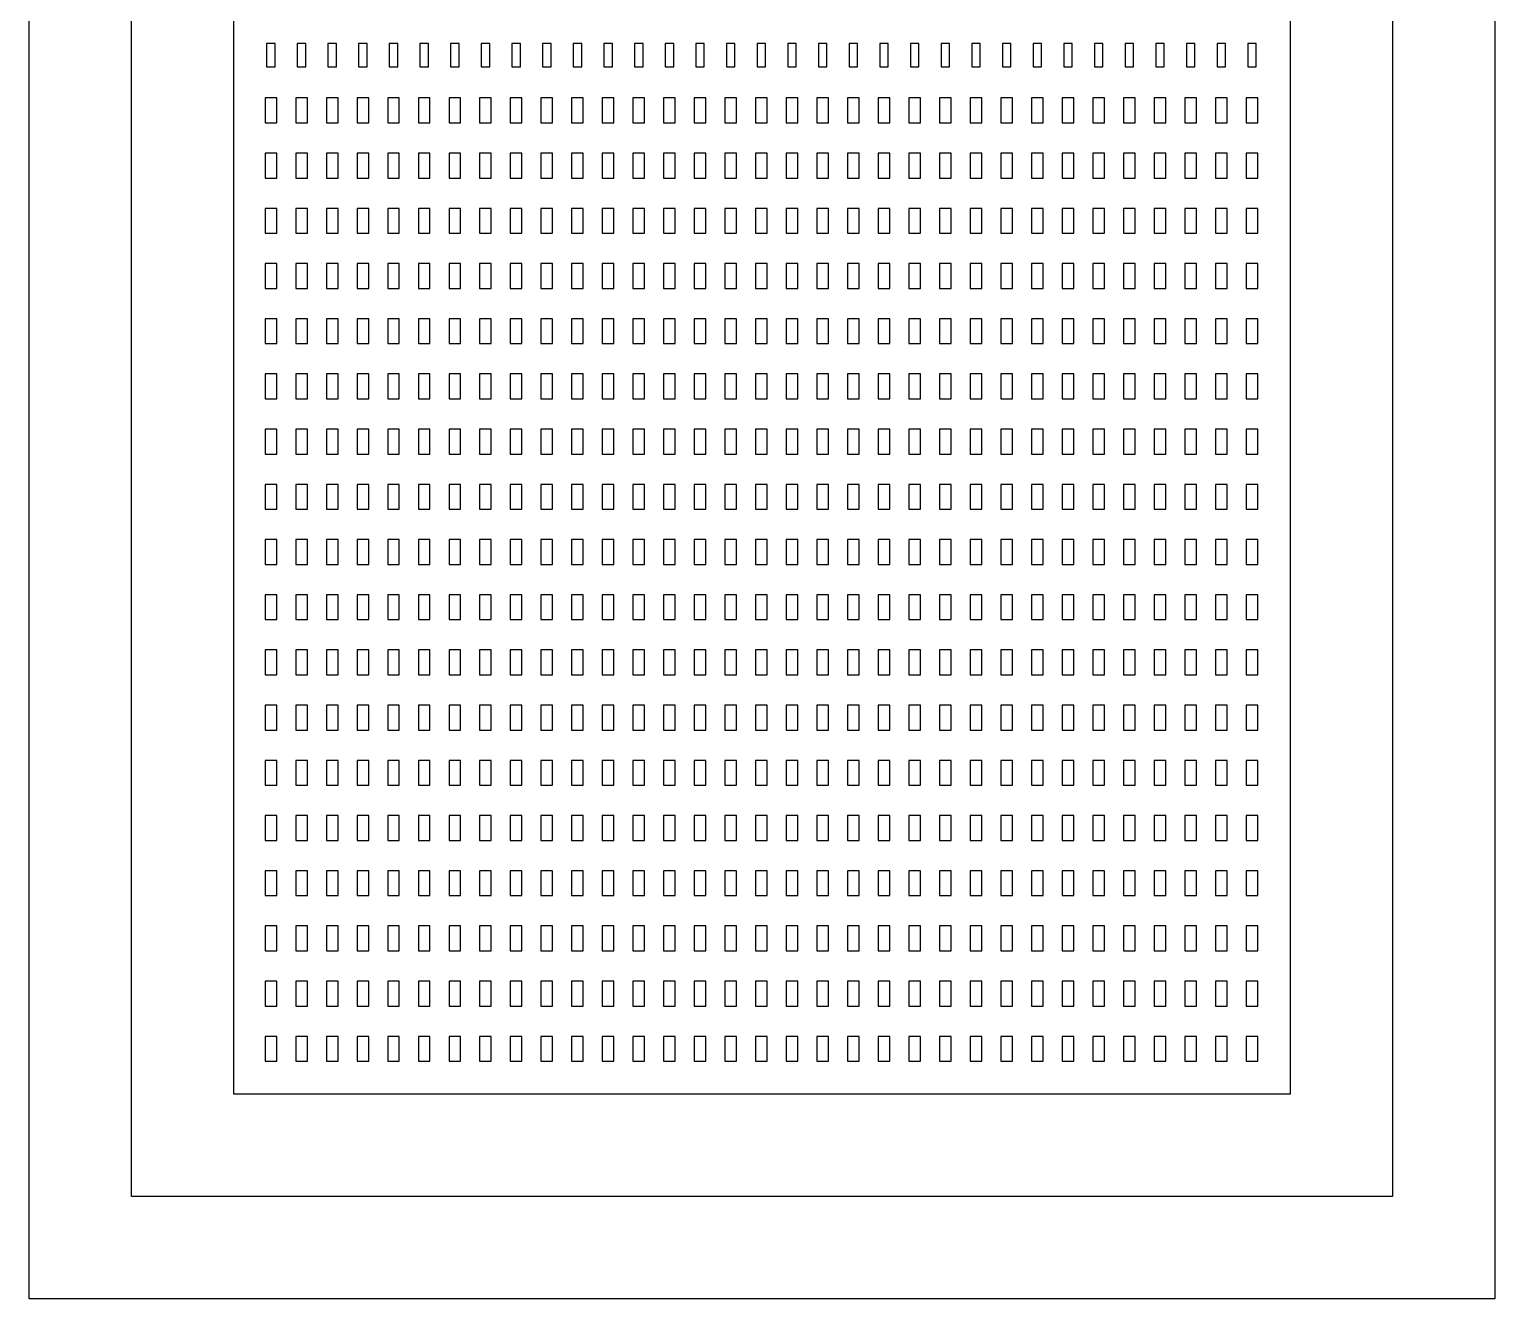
# Model space of a CAD drawing. Extents: x -3500 to 3500, y -1450 to 1450.
# Drawn here: x 229.94 to 251.45, y -311.49 to -292.86 of the extents above; entities that cross this region are included whole.
import ezdxf

# ---------------------------------------------------------------- set-up
doc = ezdxf.new("R2010")
doc.units = 0

msp = doc.modelspace()

# ---------------------------------------------------------------- linework, layer by layer
at = {"layer": 'HBSiProtectLayer'}
msp.add_lwpolyline([(242.379, -280), (249.947, -290), (249.947, -309.987), (231.439, -309.987), (231.439, -290), (239.007, -280)], close=True, dxfattribs=at)
at = {"layer": 'HoleLayer'}
for points in [[(233.4225, -293.069), (233.4225, -293.411), (233.5465, -293.411), (233.5465, -293.069)], [(233.8725, -293.069), (233.8725, -293.411), (233.9965, -293.411), (233.9965, -293.069)], [(234.3225, -293.069), (234.3225, -293.411), (234.4465, -293.411), (234.4465, -293.069)], [(234.7725, -293.069), (234.7725, -293.411), (234.8965, -293.411), (234.8965, -293.069)], [(235.2225, -293.069), (235.2225, -293.411), (235.3465, -293.411), (235.3465, -293.069)], [(235.6725, -293.069), (235.6725, -293.411), (235.7965, -293.411), (235.7965, -293.069)], [(236.1225, -293.069), (236.1225, -293.411), (236.2465, -293.411), (236.2465, -293.069)], [(236.5725, -293.069), (236.5725, -293.411), (236.6965, -293.411), (236.6965, -293.069)], [(237.0225, -293.069), (237.0225, -293.411), (237.1465, -293.411), (237.1465, -293.069)], [(237.4725, -293.069), (237.4725, -293.411), (237.5965, -293.411), (237.5965, -293.069)], [(237.9225, -293.069), (237.9225, -293.411), (238.0465, -293.411), (238.0465, -293.069)], [(238.3725, -293.069), (238.3725, -293.411), (238.4965, -293.411), (238.4965, -293.069)], [(238.8225, -293.069), (238.8225, -293.411), (238.9465, -293.411), (238.9465, -293.069)], [(239.2725, -293.069), (239.2725, -293.411), (239.3965, -293.411), (239.3965, -293.069)], [(239.7225, -293.069), (239.7225, -293.411), (239.8465, -293.411), (239.8465, -293.069)], [(240.1725, -293.069), (240.1725, -293.411), (240.2965, -293.411), (240.2965, -293.069)], [(240.6225, -293.069), (240.6225, -293.411), (240.7465, -293.411), (240.7465, -293.069)], [(241.0725, -293.069), (241.0725, -293.411), (241.1965, -293.411), (241.1965, -293.069)], [(241.5225, -293.069), (241.5225, -293.411), (241.6465, -293.411), (241.6465, -293.069)], [(241.9725, -293.069), (241.9725, -293.411), (242.0965, -293.411), (242.0965, -293.069)], [(242.4225, -293.069), (242.4225, -293.411), (242.5465, -293.411), (242.5465, -293.069)], [(242.8725, -293.069), (242.8725, -293.411), (242.9965, -293.411), (242.9965, -293.069)], [(243.3225, -293.069), (243.3225, -293.411), (243.4465, -293.411), (243.4465, -293.069)], [(243.7725, -293.069), (243.7725, -293.411), (243.8965, -293.411), (243.8965, -293.069)], [(244.2225, -293.069), (244.2225, -293.411), (244.3465, -293.411), (244.3465, -293.069)], [(244.6725, -293.069), (244.6725, -293.411), (244.7965, -293.411), (244.7965, -293.069)], [(245.1225, -293.069), (245.1225, -293.411), (245.2465, -293.411), (245.2465, -293.069)], [(245.5725, -293.069), (245.5725, -293.411), (245.6965, -293.411), (245.6965, -293.069)], [(246.0225, -293.069), (246.0225, -293.411), (246.1465, -293.411), (246.1465, -293.069)], [(246.4725, -293.069), (246.4725, -293.411), (246.5965, -293.411), (246.5965, -293.069)], [(246.9225, -293.069), (246.9225, -293.411), (247.0465, -293.411), (247.0465, -293.069)], [(247.3725, -293.069), (247.3725, -293.411), (247.4965, -293.411), (247.4965, -293.069)], [(247.8225, -293.069), (247.8225, -293.411), (247.9465, -293.411), (247.9465, -293.069)], [(233.399, -293.8678), (233.399, -294.2323), (233.57, -294.2323), (233.57, -293.8678)], [(233.849, -293.8678), (233.849, -294.2323), (234.02, -294.2323), (234.02, -293.8678)], [(234.299, -293.8678), (234.299, -294.2323), (234.47, -294.2323), (234.47, -293.8678)], [(234.749, -293.8678), (234.749, -294.2323), (234.92, -294.2323), (234.92, -293.8678)], [(235.199, -293.8678), (235.199, -294.2323), (235.37, -294.2323), (235.37, -293.8678)], [(235.649, -293.8678), (235.649, -294.2323), (235.82, -294.2323), (235.82, -293.8678)], [(236.099, -293.8678), (236.099, -294.2323), (236.27, -294.2323), (236.27, -293.8678)], [(236.549, -293.8678), (236.549, -294.2323), (236.72, -294.2323), (236.72, -293.8678)], [(236.999, -293.8678), (236.999, -294.2323), (237.17, -294.2323), (237.17, -293.8678)], [(237.449, -293.8678), (237.449, -294.2323), (237.62, -294.2323), (237.62, -293.8678)], [(237.899, -293.8678), (237.899, -294.2323), (238.07, -294.2323), (238.07, -293.8678)], [(238.349, -293.8678), (238.349, -294.2323), (238.52, -294.2323), (238.52, -293.8678)], [(238.799, -293.8678), (238.799, -294.2323), (238.97, -294.2323), (238.97, -293.8678)], [(239.249, -293.8678), (239.249, -294.2323), (239.42, -294.2323), (239.42, -293.8678)], [(239.699, -293.8678), (239.699, -294.2323), (239.87, -294.2323), (239.87, -293.8678)], [(240.149, -293.8678), (240.149, -294.2323), (240.32, -294.2323), (240.32, -293.8678)], [(240.599, -293.8678), (240.599, -294.2323), (240.77, -294.2323), (240.77, -293.8678)], [(241.049, -293.8678), (241.049, -294.2323), (241.22, -294.2323), (241.22, -293.8678)], [(241.499, -293.8678), (241.499, -294.2323), (241.67, -294.2323), (241.67, -293.8678)], [(241.949, -293.8678), (241.949, -294.2323), (242.12, -294.2323), (242.12, -293.8678)], [(242.399, -293.8678), (242.399, -294.2323), (242.57, -294.2323), (242.57, -293.8678)], [(242.849, -293.8678), (242.849, -294.2323), (243.02, -294.2323), (243.02, -293.8678)], [(243.299, -293.8678), (243.299, -294.2323), (243.47, -294.2323), (243.47, -293.8678)], [(243.749, -293.8678), (243.749, -294.2323), (243.92, -294.2323), (243.92, -293.8678)], [(244.199, -293.8678), (244.199, -294.2323), (244.37, -294.2323), (244.37, -293.8678)], [(244.649, -293.8678), (244.649, -294.2323), (244.82, -294.2323), (244.82, -293.8678)], [(245.099, -293.8678), (245.099, -294.2323), (245.27, -294.2323), (245.27, -293.8678)], [(245.549, -293.8678), (245.549, -294.2323), (245.72, -294.2323), (245.72, -293.8678)], [(245.999, -293.8678), (245.999, -294.2323), (246.17, -294.2323), (246.17, -293.8678)], [(246.449, -293.8678), (246.449, -294.2323), (246.62, -294.2323), (246.62, -293.8678)], [(246.899, -293.8678), (246.899, -294.2323), (247.07, -294.2323), (247.07, -293.8678)], [(247.349, -293.8678), (247.349, -294.2323), (247.52, -294.2323), (247.52, -293.8678)], [(247.799, -293.8678), (247.799, -294.2323), (247.97, -294.2323), (247.97, -293.8678)], [(233.399, -294.6778), (233.399, -295.0423), (233.57, -295.0423), (233.57, -294.6778)], [(233.849, -294.6778), (233.849, -295.0423), (234.02, -295.0423), (234.02, -294.6778)], [(234.299, -294.6778), (234.299, -295.0423), (234.47, -295.0423), (234.47, -294.6778)], [(234.749, -294.6778), (234.749, -295.0423), (234.92, -295.0423), (234.92, -294.6778)], [(235.199, -294.6778), (235.199, -295.0423), (235.37, -295.0423), (235.37, -294.6778)], [(235.649, -294.6778), (235.649, -295.0423), (235.82, -295.0423), (235.82, -294.6778)], [(236.099, -294.6778), (236.099, -295.0423), (236.27, -295.0423), (236.27, -294.6778)], [(236.549, -294.6778), (236.549, -295.0423), (236.72, -295.0423), (236.72, -294.6778)], [(236.999, -294.6778), (236.999, -295.0423), (237.17, -295.0423), (237.17, -294.6778)], [(237.449, -294.6778), (237.449, -295.0423), (237.62, -295.0423), (237.62, -294.6778)], [(237.899, -294.6778), (237.899, -295.0423), (238.07, -295.0423), (238.07, -294.6778)], [(238.349, -294.6778), (238.349, -295.0423), (238.52, -295.0423), (238.52, -294.6778)], [(238.799, -294.6778), (238.799, -295.0423), (238.97, -295.0423), (238.97, -294.6778)], [(239.249, -294.6778), (239.249, -295.0423), (239.42, -295.0423), (239.42, -294.6778)], [(239.699, -294.6778), (239.699, -295.0423), (239.87, -295.0423), (239.87, -294.6778)], [(240.149, -294.6778), (240.149, -295.0423), (240.32, -295.0423), (240.32, -294.6778)], [(240.599, -294.6778), (240.599, -295.0423), (240.77, -295.0423), (240.77, -294.6778)], [(241.049, -294.6778), (241.049, -295.0423), (241.22, -295.0423), (241.22, -294.6778)], [(241.499, -294.6778), (241.499, -295.0423), (241.67, -295.0423), (241.67, -294.6778)], [(241.949, -294.6778), (241.949, -295.0423), (242.12, -295.0423), (242.12, -294.6778)], [(242.399, -294.6778), (242.399, -295.0423), (242.57, -295.0423), (242.57, -294.6778)], [(242.849, -294.6778), (242.849, -295.0423), (243.02, -295.0423), (243.02, -294.6778)], [(243.299, -294.6778), (243.299, -295.0423), (243.47, -295.0423), (243.47, -294.6778)], [(243.749, -294.6778), (243.749, -295.0423), (243.92, -295.0423), (243.92, -294.6778)], [(244.199, -294.6778), (244.199, -295.0423), (244.37, -295.0423), (244.37, -294.6778)], [(244.649, -294.6778), (244.649, -295.0423), (244.82, -295.0423), (244.82, -294.6778)], [(245.099, -294.6778), (245.099, -295.0423), (245.27, -295.0423), (245.27, -294.6778)], [(245.549, -294.6778), (245.549, -295.0423), (245.72, -295.0423), (245.72, -294.6778)], [(245.999, -294.6778), (245.999, -295.0423), (246.17, -295.0423), (246.17, -294.6778)], [(246.449, -294.6778), (246.449, -295.0423), (246.62, -295.0423), (246.62, -294.6778)], [(246.899, -294.6778), (246.899, -295.0423), (247.07, -295.0423), (247.07, -294.6778)], [(247.349, -294.6778), (247.349, -295.0423), (247.52, -295.0423), (247.52, -294.6778)], [(247.799, -294.6778), (247.799, -295.0423), (247.97, -295.0423), (247.97, -294.6778)], [(233.399, -295.4878), (233.399, -295.8523), (233.57, -295.8523), (233.57, -295.4878)], [(233.849, -295.4878), (233.849, -295.8523), (234.02, -295.8523), (234.02, -295.4878)], [(234.299, -295.4878), (234.299, -295.8523), (234.47, -295.8523), (234.47, -295.4878)], [(234.749, -295.4878), (234.749, -295.8523), (234.92, -295.8523), (234.92, -295.4878)], [(235.199, -295.4878), (235.199, -295.8523), (235.37, -295.8523), (235.37, -295.4878)], [(235.649, -295.4878), (235.649, -295.8523), (235.82, -295.8523), (235.82, -295.4878)], [(236.099, -295.4878), (236.099, -295.8523), (236.27, -295.8523), (236.27, -295.4878)], [(236.549, -295.4878), (236.549, -295.8523), (236.72, -295.8523), (236.72, -295.4878)], [(236.999, -295.4878), (236.999, -295.8523), (237.17, -295.8523), (237.17, -295.4878)], [(237.449, -295.4878), (237.449, -295.8523), (237.62, -295.8523), (237.62, -295.4878)], [(237.899, -295.4878), (237.899, -295.8523), (238.07, -295.8523), (238.07, -295.4878)], [(238.349, -295.4878), (238.349, -295.8523), (238.52, -295.8523), (238.52, -295.4878)], [(238.799, -295.4878), (238.799, -295.8523), (238.97, -295.8523), (238.97, -295.4878)], [(239.249, -295.4878), (239.249, -295.8523), (239.42, -295.8523), (239.42, -295.4878)], [(239.699, -295.4878), (239.699, -295.8523), (239.87, -295.8523), (239.87, -295.4878)], [(240.149, -295.4878), (240.149, -295.8523), (240.32, -295.8523), (240.32, -295.4878)], [(240.599, -295.4878), (240.599, -295.8523), (240.77, -295.8523), (240.77, -295.4878)], [(241.049, -295.4878), (241.049, -295.8523), (241.22, -295.8523), (241.22, -295.4878)], [(241.499, -295.4878), (241.499, -295.8523), (241.67, -295.8523), (241.67, -295.4878)], [(241.949, -295.4878), (241.949, -295.8523), (242.12, -295.8523), (242.12, -295.4878)], [(242.399, -295.4878), (242.399, -295.8523), (242.57, -295.8523), (242.57, -295.4878)], [(242.849, -295.4878), (242.849, -295.8523), (243.02, -295.8523), (243.02, -295.4878)], [(243.299, -295.4878), (243.299, -295.8523), (243.47, -295.8523), (243.47, -295.4878)], [(243.749, -295.4878), (243.749, -295.8523), (243.92, -295.8523), (243.92, -295.4878)], [(244.199, -295.4878), (244.199, -295.8523), (244.37, -295.8523), (244.37, -295.4878)], [(244.649, -295.4878), (244.649, -295.8523), (244.82, -295.8523), (244.82, -295.4878)], [(245.099, -295.4878), (245.099, -295.8523), (245.27, -295.8523), (245.27, -295.4878)], [(245.549, -295.4878), (245.549, -295.8523), (245.72, -295.8523), (245.72, -295.4878)], [(245.999, -295.4878), (245.999, -295.8523), (246.17, -295.8523), (246.17, -295.4878)], [(246.449, -295.4878), (246.449, -295.8523), (246.62, -295.8523), (246.62, -295.4878)], [(246.899, -295.4878), (246.899, -295.8523), (247.07, -295.8523), (247.07, -295.4878)], [(247.349, -295.4878), (247.349, -295.8523), (247.52, -295.8523), (247.52, -295.4878)], [(247.799, -295.4878), (247.799, -295.8523), (247.97, -295.8523), (247.97, -295.4878)], [(233.399, -296.2978), (233.399, -296.6623), (233.57, -296.6623), (233.57, -296.2978)], [(233.849, -296.2978), (233.849, -296.6623), (234.02, -296.6623), (234.02, -296.2978)], [(234.299, -296.2978), (234.299, -296.6623), (234.47, -296.6623), (234.47, -296.2978)], [(234.749, -296.2978), (234.749, -296.6623), (234.92, -296.6623), (234.92, -296.2978)], [(235.199, -296.2978), (235.199, -296.6623), (235.37, -296.6623), (235.37, -296.2978)], [(235.649, -296.2978), (235.649, -296.6623), (235.82, -296.6623), (235.82, -296.2978)], [(236.099, -296.2978), (236.099, -296.6623), (236.27, -296.6623), (236.27, -296.2978)], [(236.549, -296.2978), (236.549, -296.6623), (236.72, -296.6623), (236.72, -296.2978)], [(236.999, -296.2978), (236.999, -296.6623), (237.17, -296.6623), (237.17, -296.2978)], [(237.449, -296.2978), (237.449, -296.6623), (237.62, -296.6623), (237.62, -296.2978)], [(237.899, -296.2978), (237.899, -296.6623), (238.07, -296.6623), (238.07, -296.2978)], [(238.349, -296.2978), (238.349, -296.6623), (238.52, -296.6623), (238.52, -296.2978)], [(238.799, -296.2978), (238.799, -296.6623), (238.97, -296.6623), (238.97, -296.2978)], [(239.249, -296.2978), (239.249, -296.6623), (239.42, -296.6623), (239.42, -296.2978)], [(239.699, -296.2978), (239.699, -296.6623), (239.87, -296.6623), (239.87, -296.2978)], [(240.149, -296.2978), (240.149, -296.6623), (240.32, -296.6623), (240.32, -296.2978)], [(240.599, -296.2978), (240.599, -296.6623), (240.77, -296.6623), (240.77, -296.2978)], [(241.049, -296.2978), (241.049, -296.6623), (241.22, -296.6623), (241.22, -296.2978)], [(241.499, -296.2978), (241.499, -296.6623), (241.67, -296.6623), (241.67, -296.2978)], [(241.949, -296.2978), (241.949, -296.6623), (242.12, -296.6623), (242.12, -296.2978)], [(242.399, -296.2978), (242.399, -296.6623), (242.57, -296.6623), (242.57, -296.2978)], [(242.849, -296.2978), (242.849, -296.6623), (243.02, -296.6623), (243.02, -296.2978)], [(243.299, -296.2978), (243.299, -296.6623), (243.47, -296.6623), (243.47, -296.2978)], [(243.749, -296.2978), (243.749, -296.6623), (243.92, -296.6623), (243.92, -296.2978)], [(244.199, -296.2978), (244.199, -296.6623), (244.37, -296.6623), (244.37, -296.2978)], [(244.649, -296.2978), (244.649, -296.6623), (244.82, -296.6623), (244.82, -296.2978)], [(245.099, -296.2978), (245.099, -296.6623), (245.27, -296.6623), (245.27, -296.2978)], [(245.549, -296.2978), (245.549, -296.6623), (245.72, -296.6623), (245.72, -296.2978)], [(245.999, -296.2978), (245.999, -296.6623), (246.17, -296.6623), (246.17, -296.2978)], [(246.449, -296.2978), (246.449, -296.6623), (246.62, -296.6623), (246.62, -296.2978)], [(246.899, -296.2978), (246.899, -296.6623), (247.07, -296.6623), (247.07, -296.2978)], [(247.349, -296.2978), (247.349, -296.6623), (247.52, -296.6623), (247.52, -296.2978)], [(247.799, -296.2978), (247.799, -296.6623), (247.97, -296.6623), (247.97, -296.2978)], [(233.399, -297.1077), (233.399, -297.4722), (233.57, -297.4722), (233.57, -297.1077)], [(233.849, -297.1077), (233.849, -297.4722), (234.02, -297.4722), (234.02, -297.1077)], [(234.299, -297.1077), (234.299, -297.4722), (234.47, -297.4722), (234.47, -297.1077)], [(234.749, -297.1077), (234.749, -297.4722), (234.92, -297.4722), (234.92, -297.1077)], [(235.199, -297.1077), (235.199, -297.4722), (235.37, -297.4722), (235.37, -297.1077)], [(235.649, -297.1077), (235.649, -297.4722), (235.82, -297.4722), (235.82, -297.1077)], [(236.099, -297.1077), (236.099, -297.4722), (236.27, -297.4722), (236.27, -297.1077)], [(236.549, -297.1077), (236.549, -297.4722), (236.72, -297.4722), (236.72, -297.1077)], [(236.999, -297.1077), (236.999, -297.4722), (237.17, -297.4722), (237.17, -297.1077)], [(237.449, -297.1077), (237.449, -297.4722), (237.62, -297.4722), (237.62, -297.1077)], [(237.899, -297.1077), (237.899, -297.4722), (238.07, -297.4722), (238.07, -297.1077)], [(238.349, -297.1077), (238.349, -297.4722), (238.52, -297.4722), (238.52, -297.1077)], [(238.799, -297.1077), (238.799, -297.4722), (238.97, -297.4722), (238.97, -297.1077)], [(239.249, -297.1077), (239.249, -297.4722), (239.42, -297.4722), (239.42, -297.1077)], [(239.699, -297.1077), (239.699, -297.4722), (239.87, -297.4722), (239.87, -297.1077)], [(240.149, -297.1077), (240.149, -297.4722), (240.32, -297.4722), (240.32, -297.1077)], [(240.599, -297.1077), (240.599, -297.4722), (240.77, -297.4722), (240.77, -297.1077)], [(241.049, -297.1077), (241.049, -297.4722), (241.22, -297.4722), (241.22, -297.1077)], [(241.499, -297.1077), (241.499, -297.4722), (241.67, -297.4722), (241.67, -297.1077)], [(241.949, -297.1077), (241.949, -297.4722), (242.12, -297.4722), (242.12, -297.1077)], [(242.399, -297.1077), (242.399, -297.4722), (242.57, -297.4722), (242.57, -297.1077)], [(242.849, -297.1077), (242.849, -297.4722), (243.02, -297.4722), (243.02, -297.1077)], [(243.299, -297.1077), (243.299, -297.4722), (243.47, -297.4722), (243.47, -297.1077)], [(243.749, -297.1077), (243.749, -297.4722), (243.92, -297.4722), (243.92, -297.1077)], [(244.199, -297.1077), (244.199, -297.4722), (244.37, -297.4722), (244.37, -297.1077)], [(244.649, -297.1077), (244.649, -297.4722), (244.82, -297.4722), (244.82, -297.1077)], [(245.099, -297.1077), (245.099, -297.4722), (245.27, -297.4722), (245.27, -297.1077)], [(245.549, -297.1077), (245.549, -297.4722), (245.72, -297.4722), (245.72, -297.1077)], [(245.999, -297.1077), (245.999, -297.4722), (246.17, -297.4722), (246.17, -297.1077)], [(246.449, -297.1077), (246.449, -297.4722), (246.62, -297.4722), (246.62, -297.1077)], [(246.899, -297.1077), (246.899, -297.4722), (247.07, -297.4722), (247.07, -297.1077)], [(247.349, -297.1077), (247.349, -297.4722), (247.52, -297.4722), (247.52, -297.1077)], [(247.799, -297.1077), (247.799, -297.4722), (247.97, -297.4722), (247.97, -297.1077)], [(233.399, -297.9177), (233.399, -298.2822), (233.57, -298.2822), (233.57, -297.9177)], [(233.849, -297.9177), (233.849, -298.2822), (234.02, -298.2822), (234.02, -297.9177)], [(234.299, -297.9177), (234.299, -298.2822), (234.47, -298.2822), (234.47, -297.9177)], [(234.749, -297.9177), (234.749, -298.2822), (234.92, -298.2822), (234.92, -297.9177)], [(235.199, -297.9177), (235.199, -298.2822), (235.37, -298.2822), (235.37, -297.9177)], [(235.649, -297.9177), (235.649, -298.2822), (235.82, -298.2822), (235.82, -297.9177)], [(236.099, -297.9177), (236.099, -298.2822), (236.27, -298.2822), (236.27, -297.9177)], [(236.549, -297.9177), (236.549, -298.2822), (236.72, -298.2822), (236.72, -297.9177)], [(236.999, -297.9177), (236.999, -298.2822), (237.17, -298.2822), (237.17, -297.9177)], [(237.449, -297.9177), (237.449, -298.2822), (237.62, -298.2822), (237.62, -297.9177)], [(237.899, -297.9177), (237.899, -298.2822), (238.07, -298.2822), (238.07, -297.9177)], [(238.349, -297.9177), (238.349, -298.2822), (238.52, -298.2822), (238.52, -297.9177)], [(238.799, -297.9177), (238.799, -298.2822), (238.97, -298.2822), (238.97, -297.9177)], [(239.249, -297.9177), (239.249, -298.2822), (239.42, -298.2822), (239.42, -297.9177)], [(239.699, -297.9177), (239.699, -298.2822), (239.87, -298.2822), (239.87, -297.9177)], [(240.149, -297.9177), (240.149, -298.2822), (240.32, -298.2822), (240.32, -297.9177)], [(240.599, -297.9177), (240.599, -298.2822), (240.77, -298.2822), (240.77, -297.9177)], [(241.049, -297.9177), (241.049, -298.2822), (241.22, -298.2822), (241.22, -297.9177)], [(241.499, -297.9177), (241.499, -298.2822), (241.67, -298.2822), (241.67, -297.9177)], [(241.949, -297.9177), (241.949, -298.2822), (242.12, -298.2822), (242.12, -297.9177)], [(242.399, -297.9177), (242.399, -298.2822), (242.57, -298.2822), (242.57, -297.9177)], [(242.849, -297.9177), (242.849, -298.2822), (243.02, -298.2822), (243.02, -297.9177)], [(243.299, -297.9177), (243.299, -298.2822), (243.47, -298.2822), (243.47, -297.9177)], [(243.749, -297.9177), (243.749, -298.2822), (243.92, -298.2822), (243.92, -297.9177)], [(244.199, -297.9177), (244.199, -298.2822), (244.37, -298.2822), (244.37, -297.9177)], [(244.649, -297.9177), (244.649, -298.2822), (244.82, -298.2822), (244.82, -297.9177)], [(245.099, -297.9177), (245.099, -298.2822), (245.27, -298.2822), (245.27, -297.9177)], [(245.549, -297.9177), (245.549, -298.2822), (245.72, -298.2822), (245.72, -297.9177)], [(245.999, -297.9177), (245.999, -298.2822), (246.17, -298.2822), (246.17, -297.9177)], [(246.449, -297.9177), (246.449, -298.2822), (246.62, -298.2822), (246.62, -297.9177)], [(246.899, -297.9177), (246.899, -298.2822), (247.07, -298.2822), (247.07, -297.9177)], [(247.349, -297.9177), (247.349, -298.2822), (247.52, -298.2822), (247.52, -297.9177)], [(247.799, -297.9177), (247.799, -298.2822), (247.97, -298.2822), (247.97, -297.9177)], [(233.399, -298.7277), (233.399, -299.0922), (233.57, -299.0922), (233.57, -298.7277)], [(233.849, -298.7277), (233.849, -299.0922), (234.02, -299.0922), (234.02, -298.7277)], [(234.299, -298.7277), (234.299, -299.0922), (234.47, -299.0922), (234.47, -298.7277)], [(234.749, -298.7277), (234.749, -299.0922), (234.92, -299.0922), (234.92, -298.7277)], [(235.199, -298.7277), (235.199, -299.0922), (235.37, -299.0922), (235.37, -298.7277)], [(235.649, -298.7277), (235.649, -299.0922), (235.82, -299.0922), (235.82, -298.7277)], [(236.099, -298.7277), (236.099, -299.0922), (236.27, -299.0922), (236.27, -298.7277)], [(236.549, -298.7277), (236.549, -299.0922), (236.72, -299.0922), (236.72, -298.7277)], [(236.999, -298.7277), (236.999, -299.0922), (237.17, -299.0922), (237.17, -298.7277)], [(237.449, -298.7277), (237.449, -299.0922), (237.62, -299.0922), (237.62, -298.7277)], [(237.899, -298.7277), (237.899, -299.0922), (238.07, -299.0922), (238.07, -298.7277)], [(238.349, -298.7277), (238.349, -299.0922), (238.52, -299.0922), (238.52, -298.7277)], [(238.799, -298.7277), (238.799, -299.0922), (238.97, -299.0922), (238.97, -298.7277)], [(239.249, -298.7277), (239.249, -299.0922), (239.42, -299.0922), (239.42, -298.7277)], [(239.699, -298.7277), (239.699, -299.0922), (239.87, -299.0922), (239.87, -298.7277)], [(240.149, -298.7277), (240.149, -299.0922), (240.32, -299.0922), (240.32, -298.7277)], [(240.599, -298.7277), (240.599, -299.0922), (240.77, -299.0922), (240.77, -298.7277)], [(241.049, -298.7277), (241.049, -299.0922), (241.22, -299.0922), (241.22, -298.7277)], [(241.499, -298.7277), (241.499, -299.0922), (241.67, -299.0922), (241.67, -298.7277)], [(241.949, -298.7277), (241.949, -299.0922), (242.12, -299.0922), (242.12, -298.7277)], [(242.399, -298.7277), (242.399, -299.0922), (242.57, -299.0922), (242.57, -298.7277)], [(242.849, -298.7277), (242.849, -299.0922), (243.02, -299.0922), (243.02, -298.7277)], [(243.299, -298.7277), (243.299, -299.0922), (243.47, -299.0922), (243.47, -298.7277)], [(243.749, -298.7277), (243.749, -299.0922), (243.92, -299.0922), (243.92, -298.7277)], [(244.199, -298.7277), (244.199, -299.0922), (244.37, -299.0922), (244.37, -298.7277)], [(244.649, -298.7277), (244.649, -299.0922), (244.82, -299.0922), (244.82, -298.7277)], [(245.099, -298.7277), (245.099, -299.0922), (245.27, -299.0922), (245.27, -298.7277)], [(245.549, -298.7277), (245.549, -299.0922), (245.72, -299.0922), (245.72, -298.7277)], [(245.999, -298.7277), (245.999, -299.0922), (246.17, -299.0922), (246.17, -298.7277)], [(246.449, -298.7277), (246.449, -299.0922), (246.62, -299.0922), (246.62, -298.7277)], [(246.899, -298.7277), (246.899, -299.0922), (247.07, -299.0922), (247.07, -298.7277)], [(247.349, -298.7277), (247.349, -299.0922), (247.52, -299.0922), (247.52, -298.7277)], [(247.799, -298.7277), (247.799, -299.0922), (247.97, -299.0922), (247.97, -298.7277)], [(233.399, -299.5377), (233.399, -299.9022), (233.57, -299.9022), (233.57, -299.5377)], [(233.849, -299.5377), (233.849, -299.9022), (234.02, -299.9022), (234.02, -299.5377)], [(234.299, -299.5377), (234.299, -299.9022), (234.47, -299.9022), (234.47, -299.5377)], [(234.749, -299.5377), (234.749, -299.9022), (234.92, -299.9022), (234.92, -299.5377)], [(235.199, -299.5377), (235.199, -299.9022), (235.37, -299.9022), (235.37, -299.5377)], [(235.649, -299.5377), (235.649, -299.9022), (235.82, -299.9022), (235.82, -299.5377)], [(236.099, -299.5377), (236.099, -299.9022), (236.27, -299.9022), (236.27, -299.5377)], [(236.549, -299.5377), (236.549, -299.9022), (236.72, -299.9022), (236.72, -299.5377)], [(236.999, -299.5377), (236.999, -299.9022), (237.17, -299.9022), (237.17, -299.5377)], [(237.449, -299.5377), (237.449, -299.9022), (237.62, -299.9022), (237.62, -299.5377)], [(237.899, -299.5377), (237.899, -299.9022), (238.07, -299.9022), (238.07, -299.5377)], [(238.349, -299.5377), (238.349, -299.9022), (238.52, -299.9022), (238.52, -299.5377)], [(238.799, -299.5377), (238.799, -299.9022), (238.97, -299.9022), (238.97, -299.5377)], [(239.249, -299.5377), (239.249, -299.9022), (239.42, -299.9022), (239.42, -299.5377)], [(239.699, -299.5377), (239.699, -299.9022), (239.87, -299.9022), (239.87, -299.5377)], [(240.149, -299.5377), (240.149, -299.9022), (240.32, -299.9022), (240.32, -299.5377)], [(240.599, -299.5377), (240.599, -299.9022), (240.77, -299.9022), (240.77, -299.5377)], [(241.049, -299.5377), (241.049, -299.9022), (241.22, -299.9022), (241.22, -299.5377)], [(241.499, -299.5377), (241.499, -299.9022), (241.67, -299.9022), (241.67, -299.5377)], [(241.949, -299.5377), (241.949, -299.9022), (242.12, -299.9022), (242.12, -299.5377)], [(242.399, -299.5377), (242.399, -299.9022), (242.57, -299.9022), (242.57, -299.5377)], [(242.849, -299.5377), (242.849, -299.9022), (243.02, -299.9022), (243.02, -299.5377)], [(243.299, -299.5377), (243.299, -299.9022), (243.47, -299.9022), (243.47, -299.5377)], [(243.749, -299.5377), (243.749, -299.9022), (243.92, -299.9022), (243.92, -299.5377)], [(244.199, -299.5377), (244.199, -299.9022), (244.37, -299.9022), (244.37, -299.5377)], [(244.649, -299.5377), (244.649, -299.9022), (244.82, -299.9022), (244.82, -299.5377)], [(245.099, -299.5377), (245.099, -299.9022), (245.27, -299.9022), (245.27, -299.5377)], [(245.549, -299.5377), (245.549, -299.9022), (245.72, -299.9022), (245.72, -299.5377)], [(245.999, -299.5377), (245.999, -299.9022), (246.17, -299.9022), (246.17, -299.5377)], [(246.449, -299.5377), (246.449, -299.9022), (246.62, -299.9022), (246.62, -299.5377)], [(246.899, -299.5377), (246.899, -299.9022), (247.07, -299.9022), (247.07, -299.5377)], [(247.349, -299.5377), (247.349, -299.9022), (247.52, -299.9022), (247.52, -299.5377)], [(247.799, -299.5377), (247.799, -299.9022), (247.97, -299.9022), (247.97, -299.5377)], [(233.399, -300.3477), (233.399, -300.7122), (233.57, -300.7122), (233.57, -300.3477)], [(233.849, -300.3477), (233.849, -300.7122), (234.02, -300.7122), (234.02, -300.3477)], [(234.299, -300.3477), (234.299, -300.7122), (234.47, -300.7122), (234.47, -300.3477)], [(234.749, -300.3477), (234.749, -300.7122), (234.92, -300.7122), (234.92, -300.3477)], [(235.199, -300.3477), (235.199, -300.7122), (235.37, -300.7122), (235.37, -300.3477)], [(235.649, -300.3477), (235.649, -300.7122), (235.82, -300.7122), (235.82, -300.3477)], [(236.099, -300.3477), (236.099, -300.7122), (236.27, -300.7122), (236.27, -300.3477)], [(236.549, -300.3477), (236.549, -300.7122), (236.72, -300.7122), (236.72, -300.3477)], [(236.999, -300.3477), (236.999, -300.7122), (237.17, -300.7122), (237.17, -300.3477)], [(237.449, -300.3477), (237.449, -300.7122), (237.62, -300.7122), (237.62, -300.3477)], [(237.899, -300.3477), (237.899, -300.7122), (238.07, -300.7122), (238.07, -300.3477)], [(238.349, -300.3477), (238.349, -300.7122), (238.52, -300.7122), (238.52, -300.3477)], [(238.799, -300.3477), (238.799, -300.7122), (238.97, -300.7122), (238.97, -300.3477)], [(239.249, -300.3477), (239.249, -300.7122), (239.42, -300.7122), (239.42, -300.3477)], [(239.699, -300.3477), (239.699, -300.7122), (239.87, -300.7122), (239.87, -300.3477)], [(240.149, -300.3477), (240.149, -300.7122), (240.32, -300.7122), (240.32, -300.3477)], [(240.599, -300.3477), (240.599, -300.7122), (240.77, -300.7122), (240.77, -300.3477)], [(241.049, -300.3477), (241.049, -300.7122), (241.22, -300.7122), (241.22, -300.3477)], [(241.499, -300.3477), (241.499, -300.7122), (241.67, -300.7122), (241.67, -300.3477)], [(241.949, -300.3477), (241.949, -300.7122), (242.12, -300.7122), (242.12, -300.3477)], [(242.399, -300.3477), (242.399, -300.7122), (242.57, -300.7122), (242.57, -300.3477)], [(242.849, -300.3477), (242.849, -300.7122), (243.02, -300.7122), (243.02, -300.3477)], [(243.299, -300.3477), (243.299, -300.7122), (243.47, -300.7122), (243.47, -300.3477)], [(243.749, -300.3477), (243.749, -300.7122), (243.92, -300.7122), (243.92, -300.3477)], [(244.199, -300.3477), (244.199, -300.7122), (244.37, -300.7122), (244.37, -300.3477)], [(244.649, -300.3477), (244.649, -300.7122), (244.82, -300.7122), (244.82, -300.3477)], [(245.099, -300.3477), (245.099, -300.7122), (245.27, -300.7122), (245.27, -300.3477)], [(245.549, -300.3477), (245.549, -300.7122), (245.72, -300.7122), (245.72, -300.3477)], [(245.999, -300.3477), (245.999, -300.7122), (246.17, -300.7122), (246.17, -300.3477)], [(246.449, -300.3477), (246.449, -300.7122), (246.62, -300.7122), (246.62, -300.3477)], [(246.899, -300.3477), (246.899, -300.7122), (247.07, -300.7122), (247.07, -300.3477)], [(247.349, -300.3477), (247.349, -300.7122), (247.52, -300.7122), (247.52, -300.3477)], [(247.799, -300.3477), (247.799, -300.7122), (247.97, -300.7122), (247.97, -300.3477)], [(233.399, -301.1577), (233.399, -301.5222), (233.57, -301.5222), (233.57, -301.1577)], [(233.849, -301.1577), (233.849, -301.5222), (234.02, -301.5222), (234.02, -301.1577)], [(234.299, -301.1577), (234.299, -301.5222), (234.47, -301.5222), (234.47, -301.1577)], [(234.749, -301.1577), (234.749, -301.5222), (234.92, -301.5222), (234.92, -301.1577)], [(235.199, -301.1577), (235.199, -301.5222), (235.37, -301.5222), (235.37, -301.1577)], [(235.649, -301.1577), (235.649, -301.5222), (235.82, -301.5222), (235.82, -301.1577)], [(236.099, -301.1577), (236.099, -301.5222), (236.27, -301.5222), (236.27, -301.1577)], [(236.549, -301.1577), (236.549, -301.5222), (236.72, -301.5222), (236.72, -301.1577)], [(236.999, -301.1577), (236.999, -301.5222), (237.17, -301.5222), (237.17, -301.1577)], [(237.449, -301.1577), (237.449, -301.5222), (237.62, -301.5222), (237.62, -301.1577)], [(237.899, -301.1577), (237.899, -301.5222), (238.07, -301.5222), (238.07, -301.1577)], [(238.349, -301.1577), (238.349, -301.5222), (238.52, -301.5222), (238.52, -301.1577)], [(238.799, -301.1577), (238.799, -301.5222), (238.97, -301.5222), (238.97, -301.1577)], [(239.249, -301.1577), (239.249, -301.5222), (239.42, -301.5222), (239.42, -301.1577)], [(239.699, -301.1577), (239.699, -301.5222), (239.87, -301.5222), (239.87, -301.1577)], [(240.149, -301.1577), (240.149, -301.5222), (240.32, -301.5222), (240.32, -301.1577)], [(240.599, -301.1577), (240.599, -301.5222), (240.77, -301.5222), (240.77, -301.1577)], [(241.049, -301.1577), (241.049, -301.5222), (241.22, -301.5222), (241.22, -301.1577)], [(241.499, -301.1577), (241.499, -301.5222), (241.67, -301.5222), (241.67, -301.1577)], [(241.949, -301.1577), (241.949, -301.5222), (242.12, -301.5222), (242.12, -301.1577)], [(242.399, -301.1577), (242.399, -301.5222), (242.57, -301.5222), (242.57, -301.1577)], [(242.849, -301.1577), (242.849, -301.5222), (243.02, -301.5222), (243.02, -301.1577)], [(243.299, -301.1577), (243.299, -301.5222), (243.47, -301.5222), (243.47, -301.1577)], [(243.749, -301.1577), (243.749, -301.5222), (243.92, -301.5222), (243.92, -301.1577)], [(244.199, -301.1577), (244.199, -301.5222), (244.37, -301.5222), (244.37, -301.1577)], [(244.649, -301.1577), (244.649, -301.5222), (244.82, -301.5222), (244.82, -301.1577)], [(245.099, -301.1577), (245.099, -301.5222), (245.27, -301.5222), (245.27, -301.1577)], [(245.549, -301.1577), (245.549, -301.5222), (245.72, -301.5222), (245.72, -301.1577)], [(245.999, -301.1577), (245.999, -301.5222), (246.17, -301.5222), (246.17, -301.1577)], [(246.449, -301.1577), (246.449, -301.5222), (246.62, -301.5222), (246.62, -301.1577)], [(246.899, -301.1577), (246.899, -301.5222), (247.07, -301.5222), (247.07, -301.1577)], [(247.349, -301.1577), (247.349, -301.5222), (247.52, -301.5222), (247.52, -301.1577)], [(247.799, -301.1577), (247.799, -301.5222), (247.97, -301.5222), (247.97, -301.1577)], [(233.399, -301.9677), (233.399, -302.3322), (233.57, -302.3322), (233.57, -301.9677)], [(233.849, -301.9677), (233.849, -302.3322), (234.02, -302.3322), (234.02, -301.9677)], [(234.299, -301.9677), (234.299, -302.3322), (234.47, -302.3322), (234.47, -301.9677)], [(234.749, -301.9677), (234.749, -302.3322), (234.92, -302.3322), (234.92, -301.9677)], [(235.199, -301.9677), (235.199, -302.3322), (235.37, -302.3322), (235.37, -301.9677)], [(235.649, -301.9677), (235.649, -302.3322), (235.82, -302.3322), (235.82, -301.9677)], [(236.099, -301.9677), (236.099, -302.3322), (236.27, -302.3322), (236.27, -301.9677)], [(236.549, -301.9677), (236.549, -302.3322), (236.72, -302.3322), (236.72, -301.9677)], [(236.999, -301.9677), (236.999, -302.3322), (237.17, -302.3322), (237.17, -301.9677)], [(237.449, -301.9677), (237.449, -302.3322), (237.62, -302.3322), (237.62, -301.9677)], [(237.899, -301.9677), (237.899, -302.3322), (238.07, -302.3322), (238.07, -301.9677)], [(238.349, -301.9677), (238.349, -302.3322), (238.52, -302.3322), (238.52, -301.9677)], [(238.799, -301.9677), (238.799, -302.3322), (238.97, -302.3322), (238.97, -301.9677)], [(239.249, -301.9677), (239.249, -302.3322), (239.42, -302.3322), (239.42, -301.9677)], [(239.699, -301.9677), (239.699, -302.3322), (239.87, -302.3322), (239.87, -301.9677)], [(240.149, -301.9677), (240.149, -302.3322), (240.32, -302.3322), (240.32, -301.9677)], [(240.599, -301.9677), (240.599, -302.3322), (240.77, -302.3322), (240.77, -301.9677)], [(241.049, -301.9677), (241.049, -302.3322), (241.22, -302.3322), (241.22, -301.9677)], [(241.499, -301.9677), (241.499, -302.3322), (241.67, -302.3322), (241.67, -301.9677)], [(241.949, -301.9677), (241.949, -302.3322), (242.12, -302.3322), (242.12, -301.9677)], [(242.399, -301.9677), (242.399, -302.3322), (242.57, -302.3322), (242.57, -301.9677)], [(242.849, -301.9677), (242.849, -302.3322), (243.02, -302.3322), (243.02, -301.9677)], [(243.299, -301.9677), (243.299, -302.3322), (243.47, -302.3322), (243.47, -301.9677)], [(243.749, -301.9677), (243.749, -302.3322), (243.92, -302.3322), (243.92, -301.9677)], [(244.199, -301.9677), (244.199, -302.3322), (244.37, -302.3322), (244.37, -301.9677)], [(244.649, -301.9677), (244.649, -302.3322), (244.82, -302.3322), (244.82, -301.9677)], [(245.099, -301.9677), (245.099, -302.3322), (245.27, -302.3322), (245.27, -301.9677)], [(245.549, -301.9677), (245.549, -302.3322), (245.72, -302.3322), (245.72, -301.9677)], [(245.999, -301.9677), (245.999, -302.3322), (246.17, -302.3322), (246.17, -301.9677)], [(246.449, -301.9677), (246.449, -302.3322), (246.62, -302.3322), (246.62, -301.9677)], [(246.899, -301.9677), (246.899, -302.3322), (247.07, -302.3322), (247.07, -301.9677)], [(247.349, -301.9677), (247.349, -302.3322), (247.52, -302.3322), (247.52, -301.9677)], [(247.799, -301.9677), (247.799, -302.3322), (247.97, -302.3322), (247.97, -301.9677)], [(233.399, -302.7777), (233.399, -303.1422), (233.57, -303.1422), (233.57, -302.7777)], [(233.849, -302.7777), (233.849, -303.1422), (234.02, -303.1422), (234.02, -302.7777)], [(234.299, -302.7777), (234.299, -303.1422), (234.47, -303.1422), (234.47, -302.7777)], [(234.749, -302.7777), (234.749, -303.1422), (234.92, -303.1422), (234.92, -302.7777)], [(235.199, -302.7777), (235.199, -303.1422), (235.37, -303.1422), (235.37, -302.7777)], [(235.649, -302.7777), (235.649, -303.1422), (235.82, -303.1422), (235.82, -302.7777)], [(236.099, -302.7777), (236.099, -303.1422), (236.27, -303.1422), (236.27, -302.7777)], [(236.549, -302.7777), (236.549, -303.1422), (236.72, -303.1422), (236.72, -302.7777)], [(236.999, -302.7777), (236.999, -303.1422), (237.17, -303.1422), (237.17, -302.7777)], [(237.449, -302.7777), (237.449, -303.1422), (237.62, -303.1422), (237.62, -302.7777)], [(237.899, -302.7777), (237.899, -303.1422), (238.07, -303.1422), (238.07, -302.7777)], [(238.349, -302.7777), (238.349, -303.1422), (238.52, -303.1422), (238.52, -302.7777)], [(238.799, -302.7777), (238.799, -303.1422), (238.97, -303.1422), (238.97, -302.7777)], [(239.249, -302.7777), (239.249, -303.1422), (239.42, -303.1422), (239.42, -302.7777)], [(239.699, -302.7777), (239.699, -303.1422), (239.87, -303.1422), (239.87, -302.7777)], [(240.149, -302.7777), (240.149, -303.1422), (240.32, -303.1422), (240.32, -302.7777)], [(240.599, -302.7777), (240.599, -303.1422), (240.77, -303.1422), (240.77, -302.7777)], [(241.049, -302.7777), (241.049, -303.1422), (241.22, -303.1422), (241.22, -302.7777)], [(241.499, -302.7777), (241.499, -303.1422), (241.67, -303.1422), (241.67, -302.7777)], [(241.949, -302.7777), (241.949, -303.1422), (242.12, -303.1422), (242.12, -302.7777)], [(242.399, -302.7777), (242.399, -303.1422), (242.57, -303.1422), (242.57, -302.7777)], [(242.849, -302.7777), (242.849, -303.1422), (243.02, -303.1422), (243.02, -302.7777)], [(243.299, -302.7777), (243.299, -303.1422), (243.47, -303.1422), (243.47, -302.7777)], [(243.749, -302.7777), (243.749, -303.1422), (243.92, -303.1422), (243.92, -302.7777)], [(244.199, -302.7777), (244.199, -303.1422), (244.37, -303.1422), (244.37, -302.7777)], [(244.649, -302.7777), (244.649, -303.1422), (244.82, -303.1422), (244.82, -302.7777)], [(245.099, -302.7777), (245.099, -303.1422), (245.27, -303.1422), (245.27, -302.7777)], [(245.549, -302.7777), (245.549, -303.1422), (245.72, -303.1422), (245.72, -302.7777)], [(245.999, -302.7777), (245.999, -303.1422), (246.17, -303.1422), (246.17, -302.7777)], [(246.449, -302.7777), (246.449, -303.1422), (246.62, -303.1422), (246.62, -302.7777)], [(246.899, -302.7777), (246.899, -303.1422), (247.07, -303.1422), (247.07, -302.7777)], [(247.349, -302.7777), (247.349, -303.1422), (247.52, -303.1422), (247.52, -302.7777)], [(247.799, -302.7777), (247.799, -303.1422), (247.97, -303.1422), (247.97, -302.7777)], [(233.399, -303.5877), (233.399, -303.9522), (233.57, -303.9522), (233.57, -303.5877)], [(233.849, -303.5877), (233.849, -303.9522), (234.02, -303.9522), (234.02, -303.5877)], [(234.299, -303.5877), (234.299, -303.9522), (234.47, -303.9522), (234.47, -303.5877)], [(234.749, -303.5877), (234.749, -303.9522), (234.92, -303.9522), (234.92, -303.5877)], [(235.199, -303.5877), (235.199, -303.9522), (235.37, -303.9522), (235.37, -303.5877)], [(235.649, -303.5877), (235.649, -303.9522), (235.82, -303.9522), (235.82, -303.5877)], [(236.099, -303.5877), (236.099, -303.9522), (236.27, -303.9522), (236.27, -303.5877)], [(236.549, -303.5877), (236.549, -303.9522), (236.72, -303.9522), (236.72, -303.5877)], [(236.999, -303.5877), (236.999, -303.9522), (237.17, -303.9522), (237.17, -303.5877)], [(237.449, -303.5877), (237.449, -303.9522), (237.62, -303.9522), (237.62, -303.5877)], [(237.899, -303.5877), (237.899, -303.9522), (238.07, -303.9522), (238.07, -303.5877)], [(238.349, -303.5877), (238.349, -303.9522), (238.52, -303.9522), (238.52, -303.5877)], [(238.799, -303.5877), (238.799, -303.9522), (238.97, -303.9522), (238.97, -303.5877)], [(239.249, -303.5877), (239.249, -303.9522), (239.42, -303.9522), (239.42, -303.5877)], [(239.699, -303.5877), (239.699, -303.9522), (239.87, -303.9522), (239.87, -303.5877)], [(240.149, -303.5877), (240.149, -303.9522), (240.32, -303.9522), (240.32, -303.5877)], [(240.599, -303.5877), (240.599, -303.9522), (240.77, -303.9522), (240.77, -303.5877)], [(241.049, -303.5877), (241.049, -303.9522), (241.22, -303.9522), (241.22, -303.5877)], [(241.499, -303.5877), (241.499, -303.9522), (241.67, -303.9522), (241.67, -303.5877)], [(241.949, -303.5877), (241.949, -303.9522), (242.12, -303.9522), (242.12, -303.5877)], [(242.399, -303.5877), (242.399, -303.9522), (242.57, -303.9522), (242.57, -303.5877)], [(242.849, -303.5877), (242.849, -303.9522), (243.02, -303.9522), (243.02, -303.5877)], [(243.299, -303.5877), (243.299, -303.9522), (243.47, -303.9522), (243.47, -303.5877)], [(243.749, -303.5877), (243.749, -303.9522), (243.92, -303.9522), (243.92, -303.5877)], [(244.199, -303.5877), (244.199, -303.9522), (244.37, -303.9522), (244.37, -303.5877)], [(244.649, -303.5877), (244.649, -303.9522), (244.82, -303.9522), (244.82, -303.5877)], [(245.099, -303.5877), (245.099, -303.9522), (245.27, -303.9522), (245.27, -303.5877)], [(245.549, -303.5877), (245.549, -303.9522), (245.72, -303.9522), (245.72, -303.5877)], [(245.999, -303.5877), (245.999, -303.9522), (246.17, -303.9522), (246.17, -303.5877)], [(246.449, -303.5877), (246.449, -303.9522), (246.62, -303.9522), (246.62, -303.5877)], [(246.899, -303.5877), (246.899, -303.9522), (247.07, -303.9522), (247.07, -303.5877)], [(247.349, -303.5877), (247.349, -303.9522), (247.52, -303.9522), (247.52, -303.5877)], [(247.799, -303.5877), (247.799, -303.9522), (247.97, -303.9522), (247.97, -303.5877)], [(233.399, -304.3977), (233.399, -304.7622), (233.57, -304.7622), (233.57, -304.3977)], [(233.849, -304.3977), (233.849, -304.7622), (234.02, -304.7622), (234.02, -304.3977)], [(234.299, -304.3977), (234.299, -304.7622), (234.47, -304.7622), (234.47, -304.3977)], [(234.749, -304.3977), (234.749, -304.7622), (234.92, -304.7622), (234.92, -304.3977)], [(235.199, -304.3977), (235.199, -304.7622), (235.37, -304.7622), (235.37, -304.3977)], [(235.649, -304.3977), (235.649, -304.7622), (235.82, -304.7622), (235.82, -304.3977)], [(236.099, -304.3977), (236.099, -304.7622), (236.27, -304.7622), (236.27, -304.3977)], [(236.549, -304.3977), (236.549, -304.7622), (236.72, -304.7622), (236.72, -304.3977)], [(236.999, -304.3977), (236.999, -304.7622), (237.17, -304.7622), (237.17, -304.3977)], [(237.449, -304.3977), (237.449, -304.7622), (237.62, -304.7622), (237.62, -304.3977)], [(237.899, -304.3977), (237.899, -304.7622), (238.07, -304.7622), (238.07, -304.3977)], [(238.349, -304.3977), (238.349, -304.7622), (238.52, -304.7622), (238.52, -304.3977)], [(238.799, -304.3977), (238.799, -304.7622), (238.97, -304.7622), (238.97, -304.3977)], [(239.249, -304.3977), (239.249, -304.7622), (239.42, -304.7622), (239.42, -304.3977)], [(239.699, -304.3977), (239.699, -304.7622), (239.87, -304.7622), (239.87, -304.3977)], [(240.149, -304.3977), (240.149, -304.7622), (240.32, -304.7622), (240.32, -304.3977)], [(240.599, -304.3977), (240.599, -304.7622), (240.77, -304.7622), (240.77, -304.3977)], [(241.049, -304.3977), (241.049, -304.7622), (241.22, -304.7622), (241.22, -304.3977)], [(241.499, -304.3977), (241.499, -304.7622), (241.67, -304.7622), (241.67, -304.3977)], [(241.949, -304.3977), (241.949, -304.7622), (242.12, -304.7622), (242.12, -304.3977)], [(242.399, -304.3977), (242.399, -304.7622), (242.57, -304.7622), (242.57, -304.3977)], [(242.849, -304.3977), (242.849, -304.7622), (243.02, -304.7622), (243.02, -304.3977)], [(243.299, -304.3977), (243.299, -304.7622), (243.47, -304.7622), (243.47, -304.3977)], [(243.749, -304.3977), (243.749, -304.7622), (243.92, -304.7622), (243.92, -304.3977)], [(244.199, -304.3977), (244.199, -304.7622), (244.37, -304.7622), (244.37, -304.3977)], [(244.649, -304.3977), (244.649, -304.7622), (244.82, -304.7622), (244.82, -304.3977)], [(245.099, -304.3977), (245.099, -304.7622), (245.27, -304.7622), (245.27, -304.3977)], [(245.549, -304.3977), (245.549, -304.7622), (245.72, -304.7622), (245.72, -304.3977)], [(245.999, -304.3977), (245.999, -304.7622), (246.17, -304.7622), (246.17, -304.3977)], [(246.449, -304.3977), (246.449, -304.7622), (246.62, -304.7622), (246.62, -304.3977)], [(246.899, -304.3977), (246.899, -304.7622), (247.07, -304.7622), (247.07, -304.3977)], [(247.349, -304.3977), (247.349, -304.7622), (247.52, -304.7622), (247.52, -304.3977)], [(247.799, -304.3977), (247.799, -304.7622), (247.97, -304.7622), (247.97, -304.3977)], [(233.399, -305.2077), (233.399, -305.5722), (233.57, -305.5722), (233.57, -305.2077)], [(233.849, -305.2077), (233.849, -305.5722), (234.02, -305.5722), (234.02, -305.2077)], [(234.299, -305.2077), (234.299, -305.5722), (234.47, -305.5722), (234.47, -305.2077)], [(234.749, -305.2077), (234.749, -305.5722), (234.92, -305.5722), (234.92, -305.2077)], [(235.199, -305.2077), (235.199, -305.5722), (235.37, -305.5722), (235.37, -305.2077)], [(235.649, -305.2077), (235.649, -305.5722), (235.82, -305.5722), (235.82, -305.2077)], [(236.099, -305.2077), (236.099, -305.5722), (236.27, -305.5722), (236.27, -305.2077)], [(236.549, -305.2077), (236.549, -305.5722), (236.72, -305.5722), (236.72, -305.2077)], [(236.999, -305.2077), (236.999, -305.5722), (237.17, -305.5722), (237.17, -305.2077)], [(237.449, -305.2077), (237.449, -305.5722), (237.62, -305.5722), (237.62, -305.2077)], [(237.899, -305.2077), (237.899, -305.5722), (238.07, -305.5722), (238.07, -305.2077)], [(238.349, -305.2077), (238.349, -305.5722), (238.52, -305.5722), (238.52, -305.2077)], [(238.799, -305.2077), (238.799, -305.5722), (238.97, -305.5722), (238.97, -305.2077)], [(239.249, -305.2077), (239.249, -305.5722), (239.42, -305.5722), (239.42, -305.2077)], [(239.699, -305.2077), (239.699, -305.5722), (239.87, -305.5722), (239.87, -305.2077)], [(240.149, -305.2077), (240.149, -305.5722), (240.32, -305.5722), (240.32, -305.2077)], [(240.599, -305.2077), (240.599, -305.5722), (240.77, -305.5722), (240.77, -305.2077)], [(241.049, -305.2077), (241.049, -305.5722), (241.22, -305.5722), (241.22, -305.2077)], [(241.499, -305.2077), (241.499, -305.5722), (241.67, -305.5722), (241.67, -305.2077)], [(241.949, -305.2077), (241.949, -305.5722), (242.12, -305.5722), (242.12, -305.2077)], [(242.399, -305.2077), (242.399, -305.5722), (242.57, -305.5722), (242.57, -305.2077)], [(242.849, -305.2077), (242.849, -305.5722), (243.02, -305.5722), (243.02, -305.2077)], [(243.299, -305.2077), (243.299, -305.5722), (243.47, -305.5722), (243.47, -305.2077)], [(243.749, -305.2077), (243.749, -305.5722), (243.92, -305.5722), (243.92, -305.2077)], [(244.199, -305.2077), (244.199, -305.5722), (244.37, -305.5722), (244.37, -305.2077)], [(244.649, -305.2077), (244.649, -305.5722), (244.82, -305.5722), (244.82, -305.2077)], [(245.099, -305.2077), (245.099, -305.5722), (245.27, -305.5722), (245.27, -305.2077)], [(245.549, -305.2077), (245.549, -305.5722), (245.72, -305.5722), (245.72, -305.2077)], [(245.999, -305.2077), (245.999, -305.5722), (246.17, -305.5722), (246.17, -305.2077)], [(246.449, -305.2077), (246.449, -305.5722), (246.62, -305.5722), (246.62, -305.2077)], [(246.899, -305.2077), (246.899, -305.5722), (247.07, -305.5722), (247.07, -305.2077)], [(247.349, -305.2077), (247.349, -305.5722), (247.52, -305.5722), (247.52, -305.2077)], [(247.799, -305.2077), (247.799, -305.5722), (247.97, -305.5722), (247.97, -305.2077)], [(233.399, -306.0177), (233.399, -306.3822), (233.57, -306.3822), (233.57, -306.0177)], [(233.849, -306.0177), (233.849, -306.3822), (234.02, -306.3822), (234.02, -306.0177)], [(234.299, -306.0177), (234.299, -306.3822), (234.47, -306.3822), (234.47, -306.0177)], [(234.749, -306.0177), (234.749, -306.3822), (234.92, -306.3822), (234.92, -306.0177)], [(235.199, -306.0177), (235.199, -306.3822), (235.37, -306.3822), (235.37, -306.0177)], [(235.649, -306.0177), (235.649, -306.3822), (235.82, -306.3822), (235.82, -306.0177)], [(236.099, -306.0177), (236.099, -306.3822), (236.27, -306.3822), (236.27, -306.0177)], [(236.549, -306.0177), (236.549, -306.3822), (236.72, -306.3822), (236.72, -306.0177)], [(236.999, -306.0177), (236.999, -306.3822), (237.17, -306.3822), (237.17, -306.0177)], [(237.449, -306.0177), (237.449, -306.3822), (237.62, -306.3822), (237.62, -306.0177)], [(237.899, -306.0177), (237.899, -306.3822), (238.07, -306.3822), (238.07, -306.0177)], [(238.349, -306.0177), (238.349, -306.3822), (238.52, -306.3822), (238.52, -306.0177)], [(238.799, -306.0177), (238.799, -306.3822), (238.97, -306.3822), (238.97, -306.0177)], [(239.249, -306.0177), (239.249, -306.3822), (239.42, -306.3822), (239.42, -306.0177)], [(239.699, -306.0177), (239.699, -306.3822), (239.87, -306.3822), (239.87, -306.0177)], [(240.149, -306.0177), (240.149, -306.3822), (240.32, -306.3822), (240.32, -306.0177)], [(240.599, -306.0177), (240.599, -306.3822), (240.77, -306.3822), (240.77, -306.0177)], [(241.049, -306.0177), (241.049, -306.3822), (241.22, -306.3822), (241.22, -306.0177)], [(241.499, -306.0177), (241.499, -306.3822), (241.67, -306.3822), (241.67, -306.0177)], [(241.949, -306.0177), (241.949, -306.3822), (242.12, -306.3822), (242.12, -306.0177)], [(242.399, -306.0177), (242.399, -306.3822), (242.57, -306.3822), (242.57, -306.0177)], [(242.849, -306.0177), (242.849, -306.3822), (243.02, -306.3822), (243.02, -306.0177)], [(243.299, -306.0177), (243.299, -306.3822), (243.47, -306.3822), (243.47, -306.0177)], [(243.749, -306.0177), (243.749, -306.3822), (243.92, -306.3822), (243.92, -306.0177)], [(244.199, -306.0177), (244.199, -306.3822), (244.37, -306.3822), (244.37, -306.0177)], [(244.649, -306.0177), (244.649, -306.3822), (244.82, -306.3822), (244.82, -306.0177)], [(245.099, -306.0177), (245.099, -306.3822), (245.27, -306.3822), (245.27, -306.0177)], [(245.549, -306.0177), (245.549, -306.3822), (245.72, -306.3822), (245.72, -306.0177)], [(245.999, -306.0177), (245.999, -306.3822), (246.17, -306.3822), (246.17, -306.0177)], [(246.449, -306.0177), (246.449, -306.3822), (246.62, -306.3822), (246.62, -306.0177)], [(246.899, -306.0177), (246.899, -306.3822), (247.07, -306.3822), (247.07, -306.0177)], [(247.349, -306.0177), (247.349, -306.3822), (247.52, -306.3822), (247.52, -306.0177)], [(247.799, -306.0177), (247.799, -306.3822), (247.97, -306.3822), (247.97, -306.0177)], [(233.399, -306.8277), (233.399, -307.1923), (233.57, -307.1923), (233.57, -306.8277)], [(233.849, -306.8277), (233.849, -307.1923), (234.02, -307.1923), (234.02, -306.8277)], [(234.299, -306.8277), (234.299, -307.1923), (234.47, -307.1923), (234.47, -306.8277)], [(234.749, -306.8277), (234.749, -307.1923), (234.92, -307.1923), (234.92, -306.8277)], [(235.199, -306.8277), (235.199, -307.1923), (235.37, -307.1923), (235.37, -306.8277)], [(235.649, -306.8277), (235.649, -307.1923), (235.82, -307.1923), (235.82, -306.8277)], [(236.099, -306.8277), (236.099, -307.1923), (236.27, -307.1923), (236.27, -306.8277)], [(236.549, -306.8277), (236.549, -307.1923), (236.72, -307.1923), (236.72, -306.8277)], [(236.999, -306.8277), (236.999, -307.1923), (237.17, -307.1923), (237.17, -306.8277)], [(237.449, -306.8277), (237.449, -307.1923), (237.62, -307.1923), (237.62, -306.8277)], [(237.899, -306.8277), (237.899, -307.1923), (238.07, -307.1923), (238.07, -306.8277)], [(238.349, -306.8277), (238.349, -307.1923), (238.52, -307.1923), (238.52, -306.8277)], [(238.799, -306.8277), (238.799, -307.1923), (238.97, -307.1923), (238.97, -306.8277)], [(239.249, -306.8277), (239.249, -307.1923), (239.42, -307.1923), (239.42, -306.8277)], [(239.699, -306.8277), (239.699, -307.1923), (239.87, -307.1923), (239.87, -306.8277)], [(240.149, -306.8277), (240.149, -307.1923), (240.32, -307.1923), (240.32, -306.8277)], [(240.599, -306.8277), (240.599, -307.1923), (240.77, -307.1923), (240.77, -306.8277)], [(241.049, -306.8277), (241.049, -307.1923), (241.22, -307.1923), (241.22, -306.8277)], [(241.499, -306.8277), (241.499, -307.1923), (241.67, -307.1923), (241.67, -306.8277)], [(241.949, -306.8277), (241.949, -307.1923), (242.12, -307.1923), (242.12, -306.8277)], [(242.399, -306.8277), (242.399, -307.1923), (242.57, -307.1923), (242.57, -306.8277)], [(242.849, -306.8277), (242.849, -307.1923), (243.02, -307.1923), (243.02, -306.8277)], [(243.299, -306.8277), (243.299, -307.1923), (243.47, -307.1923), (243.47, -306.8277)], [(243.749, -306.8277), (243.749, -307.1923), (243.92, -307.1923), (243.92, -306.8277)], [(244.199, -306.8277), (244.199, -307.1923), (244.37, -307.1923), (244.37, -306.8277)], [(244.649, -306.8277), (244.649, -307.1923), (244.82, -307.1923), (244.82, -306.8277)], [(245.099, -306.8277), (245.099, -307.1923), (245.27, -307.1923), (245.27, -306.8277)], [(245.549, -306.8277), (245.549, -307.1923), (245.72, -307.1923), (245.72, -306.8277)], [(245.999, -306.8277), (245.999, -307.1923), (246.17, -307.1923), (246.17, -306.8277)], [(246.449, -306.8277), (246.449, -307.1923), (246.62, -307.1923), (246.62, -306.8277)], [(246.899, -306.8277), (246.899, -307.1923), (247.07, -307.1923), (247.07, -306.8277)], [(247.349, -306.8277), (247.349, -307.1923), (247.52, -307.1923), (247.52, -306.8277)], [(247.799, -306.8277), (247.799, -307.1923), (247.97, -307.1923), (247.97, -306.8277)], [(233.399, -307.6377), (233.399, -308.0023), (233.57, -308.0023), (233.57, -307.6377)], [(233.849, -307.6377), (233.849, -308.0023), (234.02, -308.0023), (234.02, -307.6377)], [(234.299, -307.6377), (234.299, -308.0023), (234.47, -308.0023), (234.47, -307.6377)], [(234.749, -307.6377), (234.749, -308.0023), (234.92, -308.0023), (234.92, -307.6377)], [(235.199, -307.6377), (235.199, -308.0023), (235.37, -308.0023), (235.37, -307.6377)], [(235.649, -307.6377), (235.649, -308.0023), (235.82, -308.0023), (235.82, -307.6377)], [(236.099, -307.6377), (236.099, -308.0023), (236.27, -308.0023), (236.27, -307.6377)], [(236.549, -307.6377), (236.549, -308.0023), (236.72, -308.0023), (236.72, -307.6377)], [(236.999, -307.6377), (236.999, -308.0023), (237.17, -308.0023), (237.17, -307.6377)], [(237.449, -307.6377), (237.449, -308.0023), (237.62, -308.0023), (237.62, -307.6377)], [(237.899, -307.6377), (237.899, -308.0023), (238.07, -308.0023), (238.07, -307.6377)], [(238.349, -307.6377), (238.349, -308.0023), (238.52, -308.0023), (238.52, -307.6377)], [(238.799, -307.6377), (238.799, -308.0023), (238.97, -308.0023), (238.97, -307.6377)], [(239.249, -307.6377), (239.249, -308.0023), (239.42, -308.0023), (239.42, -307.6377)], [(239.699, -307.6377), (239.699, -308.0023), (239.87, -308.0023), (239.87, -307.6377)], [(240.149, -307.6377), (240.149, -308.0023), (240.32, -308.0023), (240.32, -307.6377)], [(240.599, -307.6377), (240.599, -308.0023), (240.77, -308.0023), (240.77, -307.6377)], [(241.049, -307.6377), (241.049, -308.0023), (241.22, -308.0023), (241.22, -307.6377)], [(241.499, -307.6377), (241.499, -308.0023), (241.67, -308.0023), (241.67, -307.6377)], [(241.949, -307.6377), (241.949, -308.0023), (242.12, -308.0023), (242.12, -307.6377)], [(242.399, -307.6377), (242.399, -308.0023), (242.57, -308.0023), (242.57, -307.6377)], [(242.849, -307.6377), (242.849, -308.0023), (243.02, -308.0023), (243.02, -307.6377)], [(243.299, -307.6377), (243.299, -308.0023), (243.47, -308.0023), (243.47, -307.6377)], [(243.749, -307.6377), (243.749, -308.0023), (243.92, -308.0023), (243.92, -307.6377)], [(244.199, -307.6377), (244.199, -308.0023), (244.37, -308.0023), (244.37, -307.6377)], [(244.649, -307.6377), (244.649, -308.0023), (244.82, -308.0023), (244.82, -307.6377)], [(245.099, -307.6377), (245.099, -308.0023), (245.27, -308.0023), (245.27, -307.6377)], [(245.549, -307.6377), (245.549, -308.0023), (245.72, -308.0023), (245.72, -307.6377)], [(245.999, -307.6377), (245.999, -308.0023), (246.17, -308.0023), (246.17, -307.6377)], [(246.449, -307.6377), (246.449, -308.0023), (246.62, -308.0023), (246.62, -307.6377)], [(246.899, -307.6377), (246.899, -308.0023), (247.07, -308.0023), (247.07, -307.6377)], [(247.349, -307.6377), (247.349, -308.0023), (247.52, -308.0023), (247.52, -307.6377)], [(247.799, -307.6377), (247.799, -308.0023), (247.97, -308.0023), (247.97, -307.6377)]]:
    msp.add_lwpolyline(points, close=True, dxfattribs=at)
at = {"layer": 'NegLayer'}
msp.add_lwpolyline([(243.879, -280), (251.447, -290), (251.447, -311.487), (229.939, -311.487), (229.939, -290), (237.507, -280)], close=True, dxfattribs=at)
at = {"layer": 'SiLayer'}
msp.add_lwpolyline([(240.879, -280), (248.447, -290), (248.447, -308.487), (232.939, -308.487), (232.939, -290), (240.507, -280)], close=True, dxfattribs=at)

doc.saveas('drawing.dxf')
